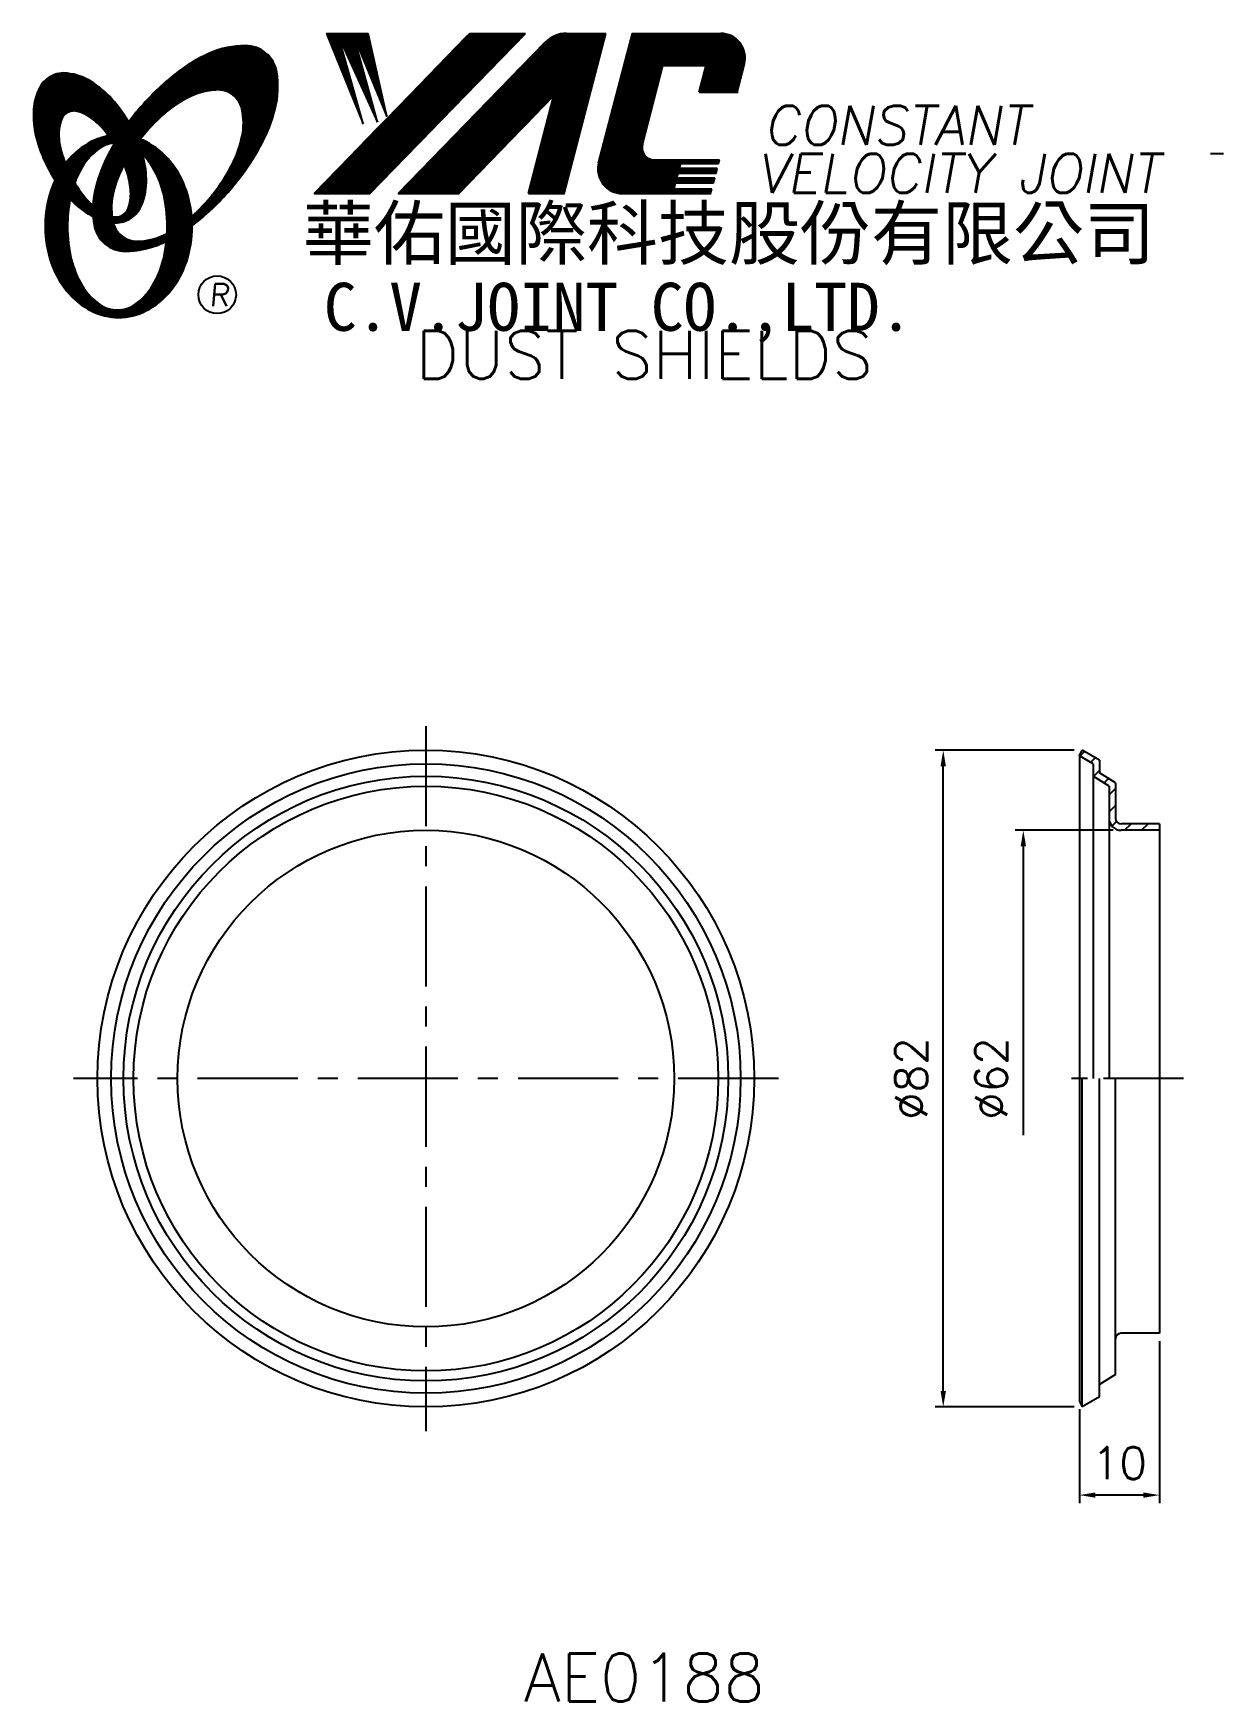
# Model space of a CAD drawing. Extents: x 540 to 689, y 300 to 509.
import ezdxf
from ezdxf.enums import TextEntityAlignment as Align

# ---------------------------------------------------------------- set-up
doc = ezdxf.new("R2010")
doc.units = 0
doc.header["$LTSCALE"] = 10
doc.header["$MEASUREMENT"] = 0
doc.linetypes.add('CENTER', pattern=[2, 1.25, -0.25, 0.25, -0.25])
doc.layers.get('0').update_dxf_attribs({"linetype": 'CONTINUOUS'})
doc.layers.get('DEFPOINTS').update_dxf_attribs({"linetype": 'CONTINUOUS'})
doc.layers.add('4', color=7, linetype='CONTINUOUS')
doc.styles.add('CHINA', font='KAIU.TTF')
doc.styles.add('ITALICC', font='simplex.shx')
doc.dimstyles.new('STANDARD$0', dxfattribs={"dimtxt": 4, "dimasz": 2, "dimexe": 1, "dimexo": 1, "dimgap": 2, "dimtad": 1, "dimdec": 4, "dimzin": 10, "dimtxsty": 'ITALICC', "dimcen": 2, "dimclrd": 5, "dimclre": 5, "dimclrt": 18, "dimaunit": 1, "dimazin": 3, "dimtp": 0.1, "dimtfac": 0.7, "dimtdec": 4, "dimtmove": 0, "dimatfit": 3, "dimtolj": 1, "dimtzin": 10})
pattern_1 = [(45, (441.125, 301.223756), (-0.00883883476, 0.00883883476), [])]
pattern_2 = [(45, (609.715545, 264.919347), (-0.00727476112, 0.00727476112), [])]

# ---------------------------------------------------------------- blocks, each defined once
blk = doc.blocks.new('*D4')
at = {"color": 5, "linetype": 'BYBLOCK'}
for p, q in [((670.1, 419.16), (652.74, 419.16)), ((653.74, 339.16), (653.74, 417.16)), ((670.1, 337.16), (652.74, 337.16))]:
    blk.add_line(p, q, dxfattribs=at)
for points in [[(653.41, 417.16), (654.08, 417.16), (653.74, 419.16)], [(653.41, 339.16), (654.08, 339.16), (653.74, 337.16)]]:
    blk.add_solid(points, dxfattribs=at)
at = {"layer": 'DEFPOINTS', "color": 0, "linetype": 'BYBLOCK'}
for p in [(653.74, 419.16), (671.1, 419.16), (671.1, 337.16)]:
    blk.add_point(p, dxfattribs=at)
at = {"color": 18, "linetype": 'BYBLOCK', "insert": (649.74, 378.16), "char_height": 4, "attachment_point": 5, "rotation": 90, "style": 'ITALICC'}
blk.add_mtext('\\A1;∅82', dxfattribs=at)
blk = doc.blocks.new('*D5')
at = {"color": 5, "linetype": 'BYBLOCK'}
for p, q in [((674.94, 409.16), (662.74, 409.16)), ((663.74, 407.16), (663.74, 371.11))]:
    blk.add_line(p, q, dxfattribs=at)
blk.add_solid([(663.41, 407.16), (664.08, 407.16), (663.74, 409.16)], dxfattribs=at)
at = {"layer": 'DEFPOINTS', "color": 0, "linetype": 'BYBLOCK'}
for p in [(663.74, 409.16), (675.94, 409.16), (670.74, 347.16)]:
    blk.add_point(p, dxfattribs=at)
at = {"color": 18, "linetype": 'BYBLOCK', "insert": (659.74, 378.16), "char_height": 4, "attachment_point": 5, "rotation": 90, "style": 'ITALICC'}
blk.add_mtext('\\A1;∅62', dxfattribs=at)
blk = doc.blocks.new('*D6')
at = {"color": 5, "linetype": 'BYBLOCK'}
for p, q in [((680.74, 345.36), (680.74, 325.16)), ((670.74, 336.88), (670.74, 325.16)), ((678.74, 326.16), (672.74, 326.16))]:
    blk.add_line(p, q, dxfattribs=at)
for points in [[(672.74, 326.49), (672.74, 325.83), (670.74, 326.16)], [(678.74, 326.49), (678.74, 325.83), (680.74, 326.16)]]:
    blk.add_solid(points, dxfattribs=at)
at = {"layer": 'DEFPOINTS', "color": 0, "linetype": 'BYBLOCK'}
for p in [(680.74, 346.36), (670.74, 337.88), (670.74, 326.16)]:
    blk.add_point(p, dxfattribs=at)
at = {"color": 18, "linetype": 'BYBLOCK', "insert": (675.74, 330.16), "char_height": 4, "attachment_point": 5, "style": 'ITALICC'}
blk.add_mtext('\\A1;10', dxfattribs=at)

msp = doc.modelspace()

# ---------------------------------------------------------------- hatches: boundary and pattern name
at = {"layer": '4', "linetype": 'CONTINUOUS'}
h = msp.add_hatch(dxfattribs=at)
h.set_pattern_fill('ANSI31', color=5, scale=0.1, style=0)
h.set_pattern_definition(pattern_1)
h.paths.add_polyline_path([(601.5837, 508.65474), (594.6264, 508.65474), (575.20979, 488.65098), (582.1671, 488.65098)])
h.paths.add_polyline_path([(605.1306, 500.88917), (601.95022, 488.65098), (606.43121, 488.65098), (611.62964, 508.65474), (606.73292, 508.65474, 0.202785967), (603.99884, 507.49832), (585.70471, 488.65098), (593.25162, 488.65098)])
h.paths.add_polyline_path([(618.7577, 504.65632), (624.15142, 504.65632), (623.2824, 501.31231), (627.99922, 501.31231), (628.91594, 504.83987, 0.490800957), (625.96574, 508.65474), (614.93143, 508.65474), (610.72437, 492.46585, 0.490800957), (613.67457, 488.65098), (624.70889, 488.65098), (624.86333, 489.24529), (620.14651, 489.24529), (620.33988, 489.98938), (625.0567, 489.98938), (625.21526, 490.59951), (620.49844, 490.59951), (620.65968, 491.21998), (625.3765, 491.21998), (625.53268, 491.82097), (620.81586, 491.82097), (620.97266, 492.42435), (625.68948, 492.42435), (625.80622, 492.87355), (617.66647, 492.87355, -0.490800957), (616.19137, 494.78098)])
h = msp.add_hatch(dxfattribs=at)
h.set_pattern_fill('ANSI31', color=1, scale=0.1, style=0)
h.set_pattern_definition(pattern_1)
h.paths.add_polyline_path([(581.94177, 508.65474), (576.76444, 508.65474), (581.3352, 497.351), (578.26927, 508.30898), (583.10401, 497.58666), (580.156, 508.30898), (584.28321, 498.29363)])
h = msp.add_hatch(dxfattribs=at)
h.set_pattern_fill('ANSI31', color=5, scale=0.082305, style=0)
h.set_pattern_definition([(45, (441.125, 301.223756), (-0.00727476112, 0.00727476112), [])])
h.paths.add_polyline_path([(563.16047, 501.59226, -0.172879177), (565.10194, 500.93369, -0.172879177), (566.18924, 499.19564, -0.104527385), (566.21701, 495.86745, -0.065680101), (565.04748, 492.4655, -0.051823203), (562.60707, 488.62311, -0.044272532), (559.9321, 485.79677, -0.020203161), (559.98568, 484.65885, 0.006517006), (560.39023, 484.97093, 0.049863361), (564.94365, 489.38399, 0.049863361), (568.53329, 494.61116, 0.063682799), (570.35434, 499.2385, 0.103597411), (570.54363, 503.82247, 0.177892575), (569.19503, 506.19275, 0.177892575), (566.63264, 507.12608, 0.103597411), (562.14484, 506.17303, 0.063682799), (557.88709, 503.60396, 0.049863361), (553.33367, 499.1909, 0.016070017), (552.06297, 497.58459, -0.007061632), (552.31025, 497.14755, -0.031648676), (553.26284, 495.11098, -0.008069351), (553.69475, 495.67529, -0.051823203), (556.87312, 498.93374, -0.065680101), (559.91505, 500.8541, -0.104527385)])
h.paths.add_polyline_path([(550.0848, 488.43094, -0.065680101), (551.25433, 491.8329, -0.006063428), (551.49827, 492.30791, 0.027613469), (550.77144, 493.89598, 0.017011252), (550.23802, 494.83096, 0.007829282), (549.74403, 493.96373, 0.063682799), (547.92299, 489.33639, 0.103597411), (547.73369, 484.75241, 0.177892575), (549.0823, 482.38214, 0.177892575), (551.64469, 481.44881, 0.103597411), (556.13249, 482.40186, 0.008811776), (556.75945, 482.69193, 0.013922709), (556.83678, 483.66174, -0.009086703), (556.38677, 483.4443, -0.104527385), (553.14135, 482.70613, -0.172879177), (551.19987, 483.3647, -0.172879177), (550.11258, 485.10275, -0.104527385)])
h = msp.add_hatch(dxfattribs=at)
h.set_pattern_fill('ANSI31', color=3, scale=0.082305, style=0)
h.set_pattern_definition(pattern_2)
h.paths.add_polyline_path([(547.36397, 502.6431, 0.106488277), (544.42209, 503.68167, 0.158297415), (542.33189, 503.28663, 0.158297415), (540.87256, 501.73894, 0.106488277), (540.16174, 498.70117, 0.071723199), (540.57979, 495.38821, 0.058080454), (542.12477, 491.57283, 0.058080454), (544.50582, 488.21503, 0.071723199), (547.07106, 486.07728, 0.020895977), (547.61125, 485.77529, -0.030777155), (547.59534, 487.15151, -0.042059526), (546.49898, 488.31427, -0.04691039), (544.87982, 490.79542, -0.04691039), (543.75154, 493.53491, -0.060581117), (543.34944, 495.79698, -0.10187153), (543.66106, 497.88518, -0.185892489), (544.44115, 498.77682, -0.185892489), (545.61779, 498.91494, -0.10187153), (547.51544, 497.9894, -0.060581117), (549.15227, 496.37713, -0.04691039), (550.77144, 493.89598, -0.04691039), (551.89972, 491.1565, -0.060581117), (552.30182, 488.89443, -0.10187153), (551.9902, 486.80623, -0.185892489), (551.21011, 485.91459, -0.185892489), (550.03346, 485.77647, -0.002013383), (549.99266, 485.78709, 0.021593804), (550.11258, 485.10275, 0.006477741), (550.13058, 485.02572, 0.14950097), (552.10314, 485.43375, 0.158297415), (553.56247, 486.98144, 0.106488277), (554.27328, 490.01921, 0.071723199), (553.85524, 493.33217, 0.058080454), (552.31025, 497.14755, 0.058080454), (549.92921, 500.50534, 0.071723199)])
h = msp.add_hatch(dxfattribs=at)
h.set_pattern_fill('ANSI31', color=1, scale=0.082305, style=0)
h.set_pattern_definition(pattern_2)
h.paths.add_polyline_path([(548.45759, 494.31965, -0.120168026), (550.14938, 494.97304, 0.016865385), (549.54962, 495.85578, 0.076648372), (547.3934, 495.13686, 0.104809576), (544.30894, 492.62376, 0.005838257), (544.142, 492.41156, 0.028089978), (544.87982, 490.79542, 0.014237292), (545.32195, 490.01038, -0.045767751), (546.24713, 491.94722, -0.106890197)])
h.paths.add_polyline_path([(544.42622, 484.56503, -0.048711043), (544.75633, 487.94537, -0.007865741), (544.50582, 488.21503, -0.037695478), (542.86995, 490.33379, 0.03042545), (542.34462, 489.02982, 0.080710289), (541.61918, 484.56503, 0.080710289), (542.34462, 480.10024, 0.089265679), (544.30894, 476.5063, 0.104809576), (547.3934, 473.9932, 0.11926607), (550.80259, 473.16826, 0.11926607), (554.21178, 473.9932, 0.104809576), (557.29624, 476.5063, 0.089265679), (559.26056, 480.10024, 0.080710289), (559.98599, 484.56503, 0.080710289), (559.26056, 489.02982, 0.089265679), (557.29624, 492.62376, 0.104809576), (554.21178, 495.13686, 0.025513357), (553.51854, 495.44961, 0.004818181), (553.26284, 495.11098, -0.023722145), (553.80406, 493.51423, -0.065307489), (555.03924, 491.94722, -0.073950765), (556.35169, 488.74949, -0.060532391), (556.86014, 484.56503, -0.060532391), (556.35169, 480.38057, -0.073950765), (555.03924, 477.18284, -0.106890197), (552.82877, 474.81041, -0.153118262), (550.64318, 474.12503, -0.153118262), (548.45759, 474.81041, -0.106890197), (546.24713, 477.18284, -0.073950765), (544.93468, 480.38057, -0.060532391)])
h = msp.add_hatch(dxfattribs=at)
h.set_pattern_fill('ANSI31', color=5, scale=12, style=0)
h.set_pattern_definition([(45, (-74.7289, -15.2745), (-1.0606602, 1.0606602), [])])
h.paths.add_polyline_path([(675.94429, 409.16065), (680.74429, 409.16065), (680.74429, 409.96065), (675.94429, 409.96065, -0.414213562), (675.24429, 410.66065), (675.24429, 415.10405), (673.24429, 416.35405), (673.24429, 417.91065), (671.09607, 419.16065), (670.74429, 418.43976), (672.44429, 417.45057), (672.44429, 415.91065), (674.44429, 414.66065), (674.44429, 410.66065, 0.414213562)])

# ---------------------------------------------------------------- linework, layer by layer
at = {"layer": '4', "color": 5, "linetype": 'CONTINUOUS'}
for p, q in [((575.20979, 488.65098), (594.6264, 508.65474)), ((582.1671, 488.65098), (601.5837, 508.65474)), ((594.6264, 508.65474), (601.5837, 508.65474)), ((606.43121, 488.65098), (611.62964, 508.65474)), ((606.73292, 508.65474), (611.62964, 508.65474)), ((610.72437, 492.46585), (614.93143, 508.65474)), ((614.93143, 508.65474), (625.96574, 508.65474)), ((585.70471, 488.65098), (603.99884, 507.49832)), ((616.19137, 494.78098), (618.7577, 504.65632)), ((618.7577, 504.65632), (624.15142, 504.65632)), ((623.2824, 501.31231), (624.15142, 504.65632)), ((627.99922, 501.31231), (628.91594, 504.83987)), ((593.25162, 488.65098), (605.1306, 500.88917)), ((601.95022, 488.65098), (605.1306, 500.88917)), ((623.2824, 501.31231), (628.14965, 501.31231)), ((688.74429, 493.62611), (687.10833, 493.62611)), ((617.66647, 492.87355), (625.80622, 492.87355)), ((620.81586, 491.82097), (620.97266, 492.42435)), ((620.81586, 491.82097), (625.53268, 491.82097)), ((620.97266, 492.42435), (625.68948, 492.42435)), ((625.3765, 491.21998), (625.53268, 491.82097)), ((625.68948, 492.42435), (625.80622, 492.87355)), ((620.14651, 489.24529), (620.33988, 489.98938)), ((620.33988, 489.98938), (625.0567, 489.98938)), ((620.49844, 490.59951), (620.65968, 491.21998)), ((620.49844, 490.59951), (625.21526, 490.59951)), ((620.65968, 491.21998), (625.3765, 491.21998)), ((625.0567, 489.98938), (625.21526, 490.59951)), ((575.20979, 488.65098), (582.1671, 488.65098)), ((585.70471, 488.65098), (593.25162, 488.65098)), ((601.95022, 488.65098), (606.43121, 488.65098)), ((613.67457, 488.65098), (624.70889, 488.65098)), ((620.14651, 489.24529), (624.86333, 489.24529)), ((624.70889, 488.65098), (624.86333, 489.24529))]:
    msp.add_line(p, q, dxfattribs=at)
at = {"layer": '4', "color": 1, "linetype": 'CONTINUOUS'}
for p, q in [((576.76444, 508.65474), (581.94177, 508.65474)), ((576.76444, 508.65474), (581.3352, 497.351)), ((578.26927, 508.30898), (583.10401, 497.58666)), ((581.3352, 497.351), (578.26927, 508.30898)), ((580.156, 508.30898), (584.28321, 498.29363)), ((583.10401, 497.58666), (580.156, 508.30898)), ((584.28321, 498.29363), (581.94177, 508.65474))]:
    msp.add_line(p, q, dxfattribs=at)
at = {"layer": '4', "color": 5, "linetype": 'CENTER'}
for p, q in [((589.15992, 422.16065), (589.15992, 334.16065)), ((633.15992, 378.16065), (545.15992, 378.16065))]:
    msp.add_line(p, q, dxfattribs=at)
at = {"layer": '4', "color": 7, "linetype": 'CONTINUOUS'}
for p, q in [((670.74429, 418.43976), (671.09607, 419.16065)), ((673.24429, 417.91065), (671.09607, 419.16065)), ((670.74429, 418.43976), (670.74429, 337.88153)), ((672.44429, 417.45057), (670.74429, 418.43976)), ((672.44429, 417.45057), (672.44429, 378.16065)), ((673.24429, 417.91065), (673.24429, 416.35405)), ((674.44429, 414.66065), (672.44429, 415.91065)), ((675.24429, 415.10405), (673.24429, 416.35405)), ((674.44429, 414.66065), (674.44429, 378.16065)), ((675.24429, 415.10405), (675.24429, 410.66065)), ((680.74429, 409.96065), (675.94429, 409.96065)), ((680.74429, 409.16065), (675.94429, 409.16065)), ((680.74429, 409.96065), (680.74429, 346.36065)), ((671.09607, 337.16065), (671.09607, 378.16065)), ((673.24429, 338.41065), (673.24429, 378.16065)), ((675.24429, 341.21725), (675.24429, 378.16065)), ((680.74429, 346.36065), (675.94429, 346.36065)), ((675.24429, 341.21725), (673.24429, 339.96725)), ((670.74429, 337.88153), (671.09607, 337.16065)), ((673.24429, 338.41065), (671.09607, 337.16065))]:
    msp.add_line(p, q, dxfattribs=at)
at = {"layer": '4', "color": 5, "linetype": 'CENTER', "ltscale": 0.8}
msp.add_line((683.74429, 378.16065), (667.74429, 378.16065), dxfattribs=at)
at = {"layer": '4', "color": 5, "linetype": 'CONTINUOUS'}
for points in [[(559.98568, 484.65885, 0.006517006), (560.39023, 484.97093, 0.049863361), (564.94365, 489.38399, 0.049863361), (568.53329, 494.61116, 0.063682799), (570.35434, 499.2385, 0.103597411), (570.54363, 503.82247, 0.177892575), (569.19503, 506.19275, 0.177892575), (566.63264, 507.12608, 0.103597411), (562.14484, 506.17303, 0.063682799), (557.88709, 503.60396, 0.049863361), (553.33367, 499.1909, 0.016070017), (552.06297, 497.58459)], [(559.9321, 485.79677, 0.044272532), (562.60707, 488.62311, 0.051823203), (565.04748, 492.4655, 0.065680101), (566.21701, 495.86745, 0.104527385), (566.18924, 499.19564, 0.172879177), (565.10194, 500.93369, 0.172879177), (563.16047, 501.59226, 0.104527385), (559.91505, 500.8541, 0.065680101), (556.87312, 498.93374, 0.051823203), (553.69475, 495.67529, 0.008069351), (553.26284, 495.11098)], [(550.23802, 494.83096, 0.007829282), (549.74403, 493.96373, 0.063682799), (547.92299, 489.33639, 0.103597411), (547.73369, 484.75241, 0.177892575), (549.0823, 482.38214, 0.177892575), (551.64469, 481.44881, 0.103597411), (556.13249, 482.40186, 0.008811776), (556.75945, 482.69193, 0.008811776)], [(551.49827, 492.30791, 0.006063428), (551.25433, 491.8329, 0.065680101), (550.0848, 488.43094, 0.104527385), (550.11258, 485.10275, 0.172879177), (551.19987, 483.3647, 0.172879177), (553.14135, 482.70613, 0.104527385), (556.38677, 483.4443, 0.009086703), (556.83678, 483.66174, 0.009086703)]]:
    msp.add_lwpolyline(points, format="xyb", dxfattribs=at)
at = {"layer": '4', "color": 3, "linetype": 'CONTINUOUS'}
for points in [[(550.13058, 485.02572, 0.14950097), (552.10314, 485.43375, 0.158297415), (553.56247, 486.98144, 0.106488277), (554.27328, 490.01921, 0.071723199), (553.85524, 493.33217, 0.058080454), (552.31025, 497.14755, 0.058080454), (549.92921, 500.50534, 0.071723199), (547.36397, 502.6431, 0.106488277), (544.42209, 503.68167, 0.158297415), (542.33189, 503.28663, 0.158297415), (540.87256, 501.73894, 0.106488277), (540.16174, 498.70117, 0.071723199), (540.57979, 495.38821, 0.058080454), (542.12477, 491.57283, 0.058080454), (544.50582, 488.21503, 0.071723199), (547.07106, 486.07728, 0.020895977), (547.61125, 485.77529, 0.020895977)], [(549.99266, 485.78709, 0.002013383), (550.03346, 485.77647, 0.185892489), (551.21011, 485.91459, 0.185892489), (551.9902, 486.80623, 0.10187153), (552.30182, 488.89443, 0.060581117), (551.89972, 491.1565, 0.04691039), (550.77144, 493.89598, 0.04691039), (549.15227, 496.37713, 0.060581117), (547.51544, 497.9894, 0.10187153), (545.61779, 498.91494, 0.185892489), (544.44115, 498.77682, 0.185892489), (543.66106, 497.88518, 0.10187153), (543.34944, 495.79698, 0.060581117), (543.75154, 493.53491, 0.04691039), (544.87982, 490.79542, 0.04691039), (546.49898, 488.31427, 0.042059526), (547.59534, 487.15151, 0.042059526)]]:
    msp.add_lwpolyline(points, format="xyb", dxfattribs=at)
at = {"layer": '4', "color": 1, "linetype": 'CONTINUOUS'}
for points in [[(549.54962, 495.85578, 0.076648372), (547.3934, 495.13686, 0.104809576), (544.30894, 492.62376, 0.005838257), (544.142, 492.41156, 0.005838257)], [(542.86995, 490.33379, 0.03042545), (542.34462, 489.02982, 0.080710289), (541.61918, 484.56503, 0.080710289), (542.34462, 480.10024, 0.089265679), (544.30894, 476.5063, 0.104809576), (547.3934, 473.9932, 0.11926607), (550.80259, 473.16826, 0.11926607), (554.21178, 473.9932, 0.104809576), (557.29624, 476.5063, 0.089265679), (559.26056, 480.10024, 0.080710289), (559.98599, 484.56503, 0.080710289), (559.26056, 489.02982, 0.089265679), (557.29624, 492.62376, 0.104809576), (554.21178, 495.13686, 0.025513357), (553.51854, 495.44961, 0.025513357)], [(550.14938, 494.97304, 0.120168026), (548.45759, 494.31965, 0.106890197), (546.24713, 491.94722, 0.045767751), (545.32195, 490.01038, 0.045767751)], [(544.75633, 487.94537, 0.048711043), (544.42622, 484.56503, 0.060532391), (544.93468, 480.38057, 0.073950765), (546.24713, 477.18284, 0.106890197), (548.45759, 474.81041, 0.153118262), (550.64318, 474.12503, 0.153118262), (552.82877, 474.81041, 0.106890197), (555.03924, 477.18284, 0.073950765), (556.35169, 480.38057, 0.060532391), (556.86014, 484.56503, 0.060532391), (556.35169, 488.74949, 0.073950765), (555.03924, 491.94722, 0.065307489), (553.80406, 493.51423)]]:
    msp.add_lwpolyline(points, format="xyb", dxfattribs=at)
at = {"layer": '4', "color": 5, "linetype": 'CONTINUOUS'}
msp.add_circle((563.10683, 476.01931), 2.35282, dxfattribs=at)
at = {"layer": '4', "color": 7, "linetype": 'CONTINUOUS'}
for radius in [41, 39.28992, 37.75, 36.5, 31]:
    msp.add_circle((589.15992, 378.16065), radius, dxfattribs=at)
at = {"layer": '4', "color": 5, "linetype": 'CONTINUOUS'}
for centre, radius, start, end in [((606.73292, 504.8445), 3.81024, 90, 135.8533387), ((625.96574, 505.60655), 3.04819, 345.4326059, 90), ((617.66647, 494.39764), 1.5241, 165.4326059, 270), ((613.67457, 491.69917), 3.04819, 165.4326059, 270)]:
    msp.add_arc(centre, radius, start, end, dxfattribs=at)
at = {"layer": '4', "color": 7, "linetype": 'CONTINUOUS'}
for centre, radius, start, end in [((675.94429, 410.66065), 1.5, 180, 270), ((675.94429, 410.66065), 0.7, 180, 270), ((675.94429, 345.66065), 0.7, 90, 180)]:
    msp.add_arc(centre, radius, start, end, dxfattribs=at)

# ---------------------------------------------------------------- texts
at = {"layer": '4', "color": 5, "linetype": 'CONTINUOUS', "style": 'ITALICC'}
for s, height, oblique, p in [('CONSTANT', 4.9, 10, (631.3586, 494.72145)), ('VELOCITY JOINT', 4.9, 10, (630.48038, 488.72606)), ('R', 2.75625, 5, (562.14814, 474.60971))]:
    msp.add_text(s, height=height, dxfattribs=dict(at, oblique=oblique)).set_placement(p)
at = {"layer": '4', "color": 7, "linetype": 'CONTINUOUS', "style": 'CHINA'}
for s, height, p in [('華佑國際科技股份有限公司', 6.5, (573.79643, 480.46113)), ('C.V.JOINT CO.,LTD.', 6, (576.42507, 471.51491))]:
    msp.add_text(s, height=height, dxfattribs=at).set_placement(p)
at = {"layer": '4', "color": 18, "linetype": 'CONTINUOUS', "style": 'ITALICC'}
for s, p in [('DUST SHIELDS', (616.42779, 465.52209)), ('AE0188', (616.42779, 300.3747))]:
    msp.add_text(s, height=6, dxfattribs=at).set_placement(p, align=Align.CENTER)

# ---------------------------------------------------------------- dimensions: what is measured, and where the dimension line sits
at = {"layer": '4', "color": 7, "linetype": 'CONTINUOUS'}
dim = msp.add_linear_dim(base=(653.74432, 419.16065), p1=(671.09607, 337.16065), p2=(671.09607, 419.16065), angle=90, text='%%C82', dimstyle='STANDARD$0', dxfattribs=at)
dim.commit()
dim.dimension.update_dxf_attribs({"geometry": '*D4', "text_midpoint": (649.74432, 378.16065)})
dim = msp.add_linear_dim(base=(663.74431, 409.16065), p1=(670.74429, 347.16065), p2=(675.94429, 409.16065), angle=90, text='%%C62', dimstyle='STANDARD$0', override={"dimcen": -2, "dimse1": 1, "dimsd1": 1}, dxfattribs=at)
dim.commit()
dim.dimension.update_dxf_attribs({"geometry": '*D5', "text_midpoint": (659.74431, 378.16065)})
dim = msp.add_linear_dim(base=(670.74429, 326.16066), p1=(680.74429, 346.36065), p2=(670.74429, 337.88153), text='10', dimstyle='STANDARD$0', dxfattribs=at)
dim.commit()
dim.dimension.update_dxf_attribs({"geometry": '*D6', "text_midpoint": (675.74429, 330.16066)})

doc.saveas('drawing.dxf')
